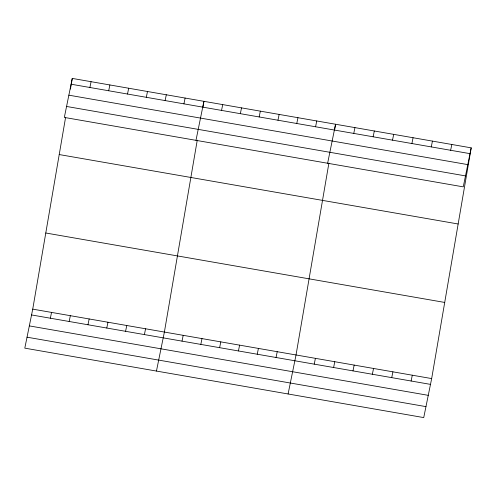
<?xml version="1.0" encoding="UTF-8"?>
<svg xmlns="http://www.w3.org/2000/svg" width="496" height="496" viewBox="0 0 496 496"><rect width="100%" height="100%" fill="white"/><g stroke="black" fill="none" stroke-linecap="round" stroke-linejoin="round"><path stroke-width="0.74" d="M471.2 147.851L463.264 186.862L64.331 117.422L72.267 78.411L471.2 147.851L431.669 378.578L423.733 417.589L24.8 348.149L32.736 309.138L65.615 117.242M70.438 89.075L72.267 78.411M197.259 140.157L164.387 332.053L156.451 371.064M202.87 107.421L203.918 101.327L195.982 140.337M328.91 163.072L296.031 354.969L288.095 393.979M334.521 130.336L335.563 124.242L327.627 163.252M89.894 87.488L91.072 81.685M50.363 318.215L51.541 312.412M108.698 90.762L109.883 84.959M69.167 321.489L70.351 315.685M127.509 94.035L128.687 88.232M87.978 324.762L89.156 318.959M146.314 97.309L147.492 91.506M106.783 328.036L107.961 322.233M165.118 100.583L166.303 94.779M125.587 331.309L126.771 325.506M183.929 103.856L185.107 98.053M144.398 334.583L145.576 328.78M221.545 110.403L222.723 104.6M182.013 341.13L183.191 335.327M240.349 113.677L241.527 107.874M200.818 344.404L201.996 338.601M259.154 116.951L260.338 111.147M219.623 347.677L220.807 341.874M277.965 120.224L279.143 114.421M238.433 350.951L239.611 345.148M296.769 123.498L297.947 117.695M257.238 354.225L258.416 348.421M315.574 126.771L316.758 120.968M276.043 357.498L277.227 351.695M353.76 133.418L354.938 127.615M314.228 364.145L315.406 358.341M373.135 136.791L374.319 130.987M333.603 367.517L334.788 361.714M392.516 140.163L393.694 134.36M352.985 370.89L354.163 365.087M411.891 143.536L413.069 137.733M372.36 374.263L373.538 368.46M431.266 146.909L432.444 141.106M391.735 377.636L392.913 371.833M450.641 150.282L451.825 144.479M411.11 381.009L412.294 375.205M71.089 84.215L470.022 153.655M68.857 95.176L467.79 164.616M66.563 106.46L465.496 175.906M59.222 154.554L458.155 223.994M45.781 233.002L444.714 302.442M32.736 309.138L431.669 378.578M31.558 314.941L430.491 384.381M29.326 325.897L428.259 395.337M27.032 337.187L425.965 406.627"/></g></svg>
